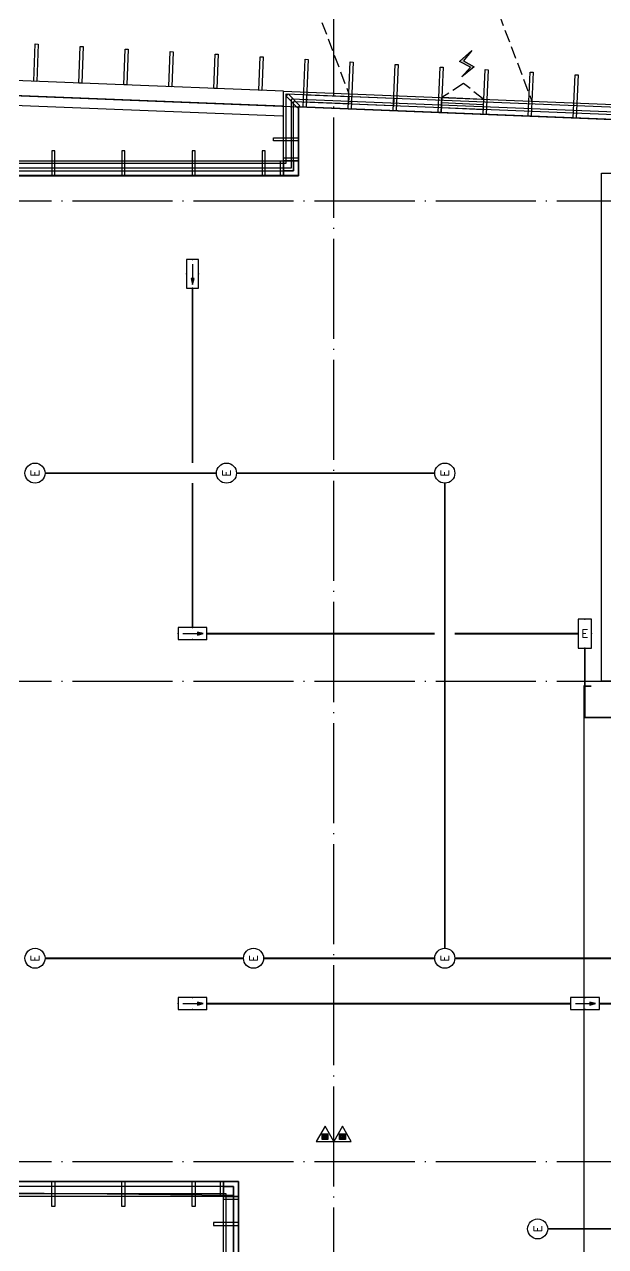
# Model space of a CAD drawing. Extents: x -2209072 to 495824, y -92434 to 572724.
# Drawn here: x -5797 to 5813, y 275521 to 299945 of the extents above; entities that cross this region are included whole.
import ezdxf
from ezdxf.enums import TextEntityAlignment as Align

# ---------------------------------------------------------------- set-up
doc = ezdxf.new("R2010")
doc.units = 0
doc.header["$LTSCALE"] = 1000
doc.header["$MEASUREMENT"] = 0
for name, pattern in [('6#7#幕墙$0$$1$DASH', [0.35, 0.25, -0.1]), ('6#7#幕墙$0$DASH', [0.35, 0.25, -0.1]), ('DASH', [0.35, 0.25, -0.1]), ('X-104 6#7#平面$0$104-1112 结构$0$$AUDIT_BAD_LTYPE1', [0]), ('X-104 6#7#平面$0$DASH', [0.35, 0.25, -0.1]), ('X-104 6#7#平面$0$DOTE', [2.42, 2, -0.2, 0.02, -0.2])]:
    doc.linetypes.add(name, pattern=pattern)
doc.layers.get('0').update_dxf_attribs({"linetype": 'CONTINUOUS'})
for name, color, linetype in [('6#7#幕墙$0$04-电动窗', 1, 'CONTINUOUS'), ('6#7#幕墙$0$A-C_玻璃幕墙', 140, 'CONTINUOUS'), ('6#7#幕墙$0$A-C_窗', 140, 'CONTINUOUS'), ('6#7#幕墙$0$A-O_屋面', 201, 'CONTINUOUS'), ('6#7#幕墙$0$A-TECH_结构', 21, 'CONTINUOUS'), ('6#7#幕墙$0$A-金属背板', 30, 'CONTINUOUS'), ('6#7#幕墙$0$A屋顶风机$0$9#楼合院$0$WALL', 8, 'CONTINUOUS'), ('EQUIP-照明', 3, 'CONTINUOUS'), ('WIRE-应急', 2, 'DASH'), ('X-104 6#7#平面$0$A-O_屋面', 201, 'CONTINUOUS'), ('X-104 6#7#平面$0$A-SUR_看线', 231, 'CONTINUOUS'), ('X-104 6#7#平面$0$A-TECH_结构', 21, 'CONTINUOUS'), ('X-104 6#7#平面$0$A_AXIS-轴线', 36, 'X-104 6#7#平面$0$DOTE'), ('X-104 6#7#平面$0$EQUIP_消防-01', 7, 'CONTINUOUS')]:
    doc.layers.add(name, color=color, linetype=linetype)
doc.layers.add('X-104 6#7#平面$0$000套内', color=226, linetype='CONTINUOUS', lineweight=30, plot=False)
doc.styles.add('_TEL_DIM', font='SIMPLEX', dxfattribs={"width": 0.8, "height": 3.5, "bigfont": 'HZTXT'})

# ---------------------------------------------------------------- blocks, each defined once
blk = doc.blocks.new('$equip$00001838')
blk.add_circle((0, 0), 0.5)
at = {"color": 7, "style": '_TEL_DIM'}
blk.add_attdef('$TEXT$', text='', height=0.4, dxfattribs=at).set_placement((0, 0), align=Align.MIDDLE_CENTER)
at = {"color": 7, "style": '_TEL_DIM', "flags": 1}
blk.add_attdef('A', text='', height=0.00002, dxfattribs=at).set_placement((0, 0), align=Align.MIDDLE_CENTER)
blk = doc.blocks.new('$equip_U$00000189(HT0843)')
at = {"color": 2}
for p, q in [((-0.72, 0.66), (-0.72, 0)), ((0.72, 0.66), (-0.72, 0.66)), ((0.72, 0), (0.72, 0.66)), ((-0.72, 0), (0.72, 0))]:
    blk.add_line(p, q, dxfattribs=at)
at = {"color": 2, "const_width": 0.0125}
for points in [[(0.72, 0.66), (0.72, 0.66), (-0.72, 0.66)], [(-0.72, 0.66), (-0.72, 0)], [(0.72, 0), (0.72, 0.66)], [(-0.72, 0), (0.72, 0)]]:
    blk.add_lwpolyline(points, dxfattribs=at)
at = {"color": 2}
blk.add_lwpolyline([(-0.72, 0.66), (-0.72, 0)], dxfattribs=at)
for p in [(0, 0.66), (-0.72, 0.33), (0, 0), (0.72, 0.33)]:
    blk.add_point(p)
at = {"color": 7, "style": '_TEL_DIM'}
blk.add_attdef('$TEXT$', text='', height=0.4, dxfattribs=at).set_placement((0, 0.33), align=Align.MIDDLE_CENTER)
at = {"color": 7, "style": '_TEL_DIM', "flags": 1}
blk.add_attdef('A', text='', height=0.000025, dxfattribs=at).set_placement((0, 0), align=Align.MIDDLE_CENTER)
blk = doc.blocks.new('$equip$00002540')
blk.add_hatch(color=256).paths.add_polyline_path([(0.24, 0.372), (0.24, 0.228), (0.528, 0.3)])
for p, q in [((-0.72, 0.6), (-0.72, 0)), ((0.72, 0.6), (-0.72, 0.6)), ((-0.72, 0), (0.72, 0)), ((0.24, 0.372), (0.24, 0.228)), ((0.528, 0.3), (0.24, 0.372)), ((0.24, 0.228), (0.528, 0.3)), ((0.72, 0), (0.72, 0.6))]:
    blk.add_line(p, q)
at = {"color": 7}
blk.add_line((-0.48, 0.3), (0.48, 0.3), dxfattribs=at)
at = {"const_width": 0.02}
blk.add_lwpolyline([(-0.72, 0.6), (-0.72, 0), (0.72, 0), (0.72, 0.6), (-0.72, 0.6), (-0.72, 0)], dxfattribs=at)
for p in [(-0.72, 0.3), (0, 0.6), (0, 0), (0.72, 0.3)]:
    blk.add_point(p)
at = {"color": 7, "style": '_TEL_DIM', "flags": 1}
blk.add_attdef('A', text='', height=0.00002, dxfattribs=at).set_placement((0, 0), align=Align.MIDDLE_CENTER)
blk = doc.blocks.new('*U1301')
at = {"layer": 'X-104 6#7#平面$0$A_AXIS-轴线'}
blk.add_line((8400, 25700), (8400, -6500), dxfattribs=at)
for points in [[(-6500, 19200), (55852, 19200)], [(-6500, 9600), (55852, 9600)], [(-6500, 0), (55852, 0)]]:
    blk.add_lwpolyline(points, dxfattribs=at)
blk = doc.blocks.new('X-104 6#7#平面$0$fgh')
at = {"layer": 'X-104 6#7#平面$0$A-TECH_结构'}
for points in [[(8550, 56750), (-3400, 56750), (-3400, 80918), (7700, 80475)], [(24000, 79819), (24000, 73250), (21300, 73250), (21300, 79928), (7700, 80475), (7700, 79100), (-400, 79100), (-400, 59000), (6500, 59000), (6500, 56750), (44500, 56750)]]:
    blk.add_lwpolyline(points, dxfattribs=at)
blk = doc.blocks.new('*U1915')
at = {"layer": '6#7#幕墙$0$A-C_玻璃幕墙'}
blk.add_lwpolyline([(-30, 250), (30, 250), (30, -250), (-30, -250)], close=True, dxfattribs=at)
blk = doc.blocks.new('*U2043')
at = {"layer": '6#7#幕墙$0$A-C_玻璃幕墙'}
blk.add_lwpolyline([(-30, 250), (30, 250), (30, -250), (-30, -250)], close=True, dxfattribs=at)
blk = doc.blocks.new('*U1672')
blk.add_lwpolyline([(-1360, 0), (-520, 0), (-520, -150), (-1360, -150)], close=True)
blk = doc.blocks.new('*U1585')
at = {"layer": '6#7#幕墙$0$A-C_玻璃幕墙', "rotation": 179.9999379632255}
for p in [(-1390, -75), (-490, -75)]:
    blk.add_blockref('*U1672', p, dxfattribs=at)
blk = doc.blocks.new('6#7#幕墙$0$900kaiqishan')
at = {"layer": '6#7#幕墙$0$04-电动窗'}
h = blk.add_hatch(color=1, dxfattribs=at)
h.dxf.hatch_style = 1
h.paths.add_polyline_path([(958, 485), (795, 680), (1016, 789), (777, 1018), (937, 802), (716, 693)])
at = {"layer": '6#7#幕墙$0$04-电动窗', "color": 1}
blk.add_lwpolyline([(958, 485), (795, 680), (1016, 789), (777, 1018), (937, 802), (716, 693), (958, 485)], close=True, dxfattribs=at)
at = {"layer": '6#7#幕墙$0$A-C_窗'}
for p, q in [((500, 50), (1340, 50)), ((500, -250), (500, 50)), ((1340, -250), (1340, 50)), ((1340, -50), (500, -50)), ((1340, -150), (500, -150)), ((500, -250), (1340, -250))]:
    blk.add_line(p, q, dxfattribs=at)
at = {"layer": '6#7#幕墙$0$A-C_窗', "linetype": '6#7#幕墙$0$DASH'}
blk.add_lwpolyline([(500, 50), (920, 350), (1340, 50)], dxfattribs=at)
blk = doc.blocks.new('6#7#幕墙$0$dsjdlkjsladjl')
at = {"layer": '6#7#幕墙$0$A-C_玻璃幕墙'}
for points in [[(-168, 357911), (-228, 357913), (-189, 358868), (-129, 358865)], [(731, 357875), (671, 357877), (709, 358817), (769, 358814)], [(1631, 357839), (1571, 357841), (1608, 358765), (1668, 358763)], [(2530, 357803), (2470, 357805), (2507, 358714), (2567, 358712)], [(3429, 357766), (3369, 357769), (3405, 358663), (3465, 358661)], [(4328, 357730), (4269, 357733), (4304, 358612), (4364, 358609)], [(5228, 357694), (5168, 357696), (5203, 358561), (5263, 358558)]]:
    blk.add_lwpolyline(points, close=True, dxfattribs=at)
at = {"color": 0, "linetype": 'ByBlock', "lineweight": -2, "transparency": 16777216, "rotation": 357.6961033128682}
blk.add_blockref('*U1585', (708, 358051), dxfattribs=at)
at = {"layer": '6#7#幕墙$0$A-C_玻璃幕墙', "xscale": -1, "rotation": 357.6960412297571}
blk.add_blockref('6#7#幕墙$0$900kaiqishan', (3879, 357998), dxfattribs=at)
blk = doc.blocks.new('6#7#幕墙$0$ZHAUNJIAOBAOWEN')
at = {"layer": '6#7#幕墙$0$A-C_玻璃幕墙'}
for points in [[(51040, -1350), (51100, -1350), (51100, -1650), (51040, -1650)], [(51400, -1290), (51400, -1350), (51100, -1350), (51100, -1290)]]:
    blk.add_lwpolyline(points, close=True, dxfattribs=at)
at = {"layer": '6#7#幕墙$0$A-C_窗'}
for points in [[(51100, -1350), (51400, -1350), (51400, -1650), (51100, -1650)], [(51150, -1400), (51150, -1350), (51300, -1350), (51300, -1550), (51100, -1550), (51100, -1400)]]:
    blk.add_lwpolyline(points, close=True, dxfattribs=at)
blk = doc.blocks.new('6#7#幕墙$0$A$C1B0437AB')
at = {"layer": '6#7#幕墙$0$A-C_窗', "rotation": 180}
blk.add_blockref('6#7#幕墙$0$ZHAUNJIAOBAOWEN', (51100, -1350), dxfattribs=at)
blk = doc.blocks.new('6#7#幕墙')
at = {"layer": '6#7#幕墙$0$A-C_玻璃幕墙'}
for points in [[(-5551, 298808), (-5611, 298811), (-5581, 299555), (-5521, 299553)], [(-4652, 298772), (-4712, 298774), (-4683, 299504), (-4623, 299501)], [(-3753, 298736), (-3813, 298738), (-3784, 299453), (-3724, 299450)], [(-2854, 298700), (-2914, 298702), (-2885, 299401), (-2825, 299399)], [(-1954, 298663), (-2014, 298666), (-1987, 299350), (-1927, 299348)], [(-1055, 298627), (-1115, 298630), (-1088, 299299), (-1028, 299297)], [(-619, 298610), (20486, 297761), (36781, 298226), (36781, 297472), (43381, 297472), (43381, 275572), (36781, 275572), (36781, 274272), (-1819, 274272), (-1819, 276522), (-8719, 276522), (-8719, 297222), (-619, 297222)], [(-569, 298558), (20485, 297711), (36731, 298174), (36731, 297422), (43331, 297422), (43331, 275622), (36731, 275622), (36731, 274322), (-1769, 274322), (-1769, 276572), (-8669, 276572), (-8669, 297172), (-569, 297172)], [(-526, 298556), (-298, 298319), (-340, 298276), (-568, 298514)], [(-419, 298402), (20485, 297561), (36581, 298020), (36581, 297272), (43181, 297272), (43181, 275772), (36581, 275772), (36581, 274472), (-1619, 274472), (-1619, 276722), (-8519, 276722), (-8519, 297022), (-419, 297022)], [(-819, 297682), (-319, 297682), (-319, 297622), (-819, 297622)], [(-1519, 276002), (-2019, 276002), (-2019, 275942), (-1519, 275942)]]:
    blk.add_lwpolyline(points, close=True, dxfattribs=at)
at = {"layer": '6#7#幕墙$0$A-O_屋面'}
for points in [[(-619, 298610), (-11719, 299052), (-11719, 274272), (-1819, 274272)], [(-631, 298310), (-11419, 298740), (-11419, 274572), (-1819, 274572)], [(-639, 298110), (-11219, 298532), (-11219, 274772), (-1819, 274772)]]:
    blk.add_lwpolyline(points, dxfattribs=at)
at = {"layer": '6#7#幕墙$0$A-TECH_结构'}
blk.add_lwpolyline([(-319, 298298), (20484, 297461), (36481, 297917), (36481, 297172), (43081, 297172), (43081, 275872), (36481, 275872), (36481, 274572), (-1519, 274572), (-1519, 276822), (-8419, 276822), (-8419, 296922), (-319, 296922)], close=True, dxfattribs=at)
at = {"layer": '6#7#幕墙$0$A-金属背板'}
blk.add_lwpolyline([(-6589, 276572), (-6589, 276582), (-5249, 276582), (-5249, 276572)], close=True, dxfattribs=at)
at = {"layer": '6#7#幕墙$0$A屋顶风机$0$9#楼合院$0$WALL', "linetype": '6#7#幕墙$0$$1$DASH'}
for points in [[(-842, 302603), (684, 298560)], [(2815, 302453), (4341, 298410)]]:
    blk.add_lwpolyline(points, dxfattribs=at)
at = {"color": 0, "linetype": 'ByBlock', "lineweight": -2, "transparency": 16777216, "extrusion": (0, 0, -1), "zscale": -1, "rotation": 180}
for p in [(5219, 297172), (3819, 297172), (2419, 297172), (1019, 297172)]:
    blk.add_blockref('*U1915', p, dxfattribs=at)
at = {"color": 0, "linetype": 'ByBlock', "lineweight": -2, "transparency": 16777216}
for p in [(-5219, 276572), (-3819, 276572), (-2419, 276572)]:
    blk.add_blockref('*U2043', p, dxfattribs=at)
at = {"layer": '6#7#幕墙$0$A-C_窗'}
blk.add_blockref('6#7#幕墙$0$dsjdlkjsladjl', (0, -59620), dxfattribs=at)
for p, rotation in [((-619, 297222), 180), ((-1819, 276522), 270)]:
    blk.add_blockref('6#7#幕墙$0$A$C1B0437AB', p, dxfattribs=dict(at, rotation=rotation))
blk = doc.blocks.new('X-104 6#7#平面$0$$TWTSYS$00000546')
h = blk.add_hatch()
h.set_pattern_fill('ANSI31', color=256, scale=200, style=0)
h.set_pattern_definition([(45, (-38543.802, -6670.83), (-17.67767, 17.67767), [])])
h.paths.add_polyline_path([(-65, 174), (65, 174), (65, 44), (-65, 44)])
for points in [[(0, 344), (-198, 0), (198, 0)], [(-65, 174), (65, 174), (65, 44), (-65, 44)]]:
    blk.add_lwpolyline(points, close=True)
blk = doc.blocks.new('X-104 6#7#平面$0$灭火器2')
at = {"layer": 'X-104 6#7#平面$0$EQUIP_消防-01', "xscale": 0.88, "yscale": 0.88, "zscale": 0.88, "rotation": 90}
for p in [(-4049632, -27064), (-4049632, -27413)]:
    blk.add_blockref('X-104 6#7#平面$0$$TWTSYS$00000546', p, dxfattribs=at)
blk = doc.blocks.new('X-104 6#7#平面$0$A$C61334207')
at = {"layer": 'X-104 6#7#平面$0$EQUIP_消防-01', "rotation": 270}
blk.add_blockref('X-104 6#7#平面$0$灭火器2', (27621, -3772008), dxfattribs=at)
blk = doc.blocks.new('X-104 6#7#平面')
at = {"layer": 'X-104 6#7#平面$0$000套内'}
blk.add_lwpolyline([(28781, 286823), (21481, 286823), (21481, 286323), (19581, 286323), (19581, 286823), (13481, 286823), (13481, 286323), (11581, 286323), (11581, 286823), (5731, 286823), (5731, 286823), (5731, 286823), (5731, 296973), (6996, 296973), (6996, 298153), (-469, 298454), (-469, 297070), (-8569, 297073), (-8569, 276623), (-1619, 276548), (-1619, 274348), (36631, 274423)], dxfattribs=at)
at = {"layer": 'X-104 6#7#平面$0$A-O_屋面'}
blk.add_line((-319, 298298), (6996, 298003), dxfattribs=at)
at = {"layer": 'X-104 6#7#平面$0$A-SUR_看线', "linetype": 'X-104 6#7#平面$0$DASH', "ltscale": 2, "const_width": 30}
blk.add_lwpolyline([(5531, 286722), (5381, 286722), (5381, 274573)], dxfattribs=at)
at = {"linetype": 'X-104 6#7#平面$0$104-1112 结构$0$$AUDIT_BAD_LTYPE1'}
blk.add_blockref('X-104 6#7#平面$0$A$C61334207', (0, 0), dxfattribs=at)
for name, p in [('6#7#幕墙', (0, 0)), ('*U1301', (-8019, 277223))]:
    blk.add_blockref(name, p)
at = {"layer": 'X-104 6#7#平面$0$A-TECH_结构'}
blk.add_blockref('X-104 6#7#平面$0$fgh', (-8019, 217823), dxfattribs=at)

msp = doc.modelspace()

# ---------------------------------------------------------------- linework, layer by layer
at = {"layer": 'WIRE-应急', "linetype": 'DASH', "const_width": 35}
for points in [[(-2438, 294673), (-2438, 291178)], [(-5386, 290978), (-1961, 290978)], [(-1561, 290978), (2401, 290978)], [(-2438, 290778), (-2438, 287890)], [(2601, 281482), (2601, 290778)], [(-2150, 287770), (2401, 287770)], [(2801, 287770), (5267, 287770)], [(5399, 287482), (5399, 286095)], [(12236, 286095), (5399, 286095)], [(-5386, 281282), (-1420, 281282)], [(-1020, 281282), (2401, 281282)], [(2801, 281282), (6226, 281282)], [(-2150, 280376), (5115, 280376)], [(5691, 280376), (12404, 280376)], [(4657, 275874), (12593, 275874)]]:
    msp.add_lwpolyline(points, dxfattribs=at)

# ---------------------------------------------------------------- block references
msp.add_blockref('X-104 6#7#平面', (0, 0))
at = {"layer": 'EQUIP-照明', "xscale": 400, "yscale": 400, "zscale": 400, "rotation": 270}
msp.add_blockref('$equip$00002540', (-2558, 294961), dxfattribs=at)
at = {"layer": 'EQUIP-照明', "xscale": 400, "yscale": 400, "zscale": 400, "rotation": 90}
for p in [(-5586, 290978), (-1761, 290978), (2601, 290978), (-5586, 281282), (-1220, 281282), (2601, 281282), (4457, 275874)]:
    msp.add_blockref('$equip$00001838', p, dxfattribs=at).add_auto_attribs({'$TEXT$': 'E'})
at = {"layer": 'EQUIP-照明'}
ref = msp.add_blockref('$equip_U$00000189(HT0843)', (5531, 287770), dxfattribs=dict(at, xscale=400, yscale=400, zscale=400, rotation=90))
ref.add_attrib('$TEXT$', 'E', dxfattribs={"layer": '0', "color": 7, "height": 160, "style": '_TEL_DIM'}).set_placement((5399, 287770), align=Align.MIDDLE_CENTER)
at = {"layer": 'EQUIP-照明', "xscale": 400, "yscale": 400, "zscale": 400}
for p in [(-2438, 287650), (-2438, 280256), (5403, 280256)]:
    msp.add_blockref('$equip$00002540', p, dxfattribs=at)

doc.saveas('drawing.dxf')
